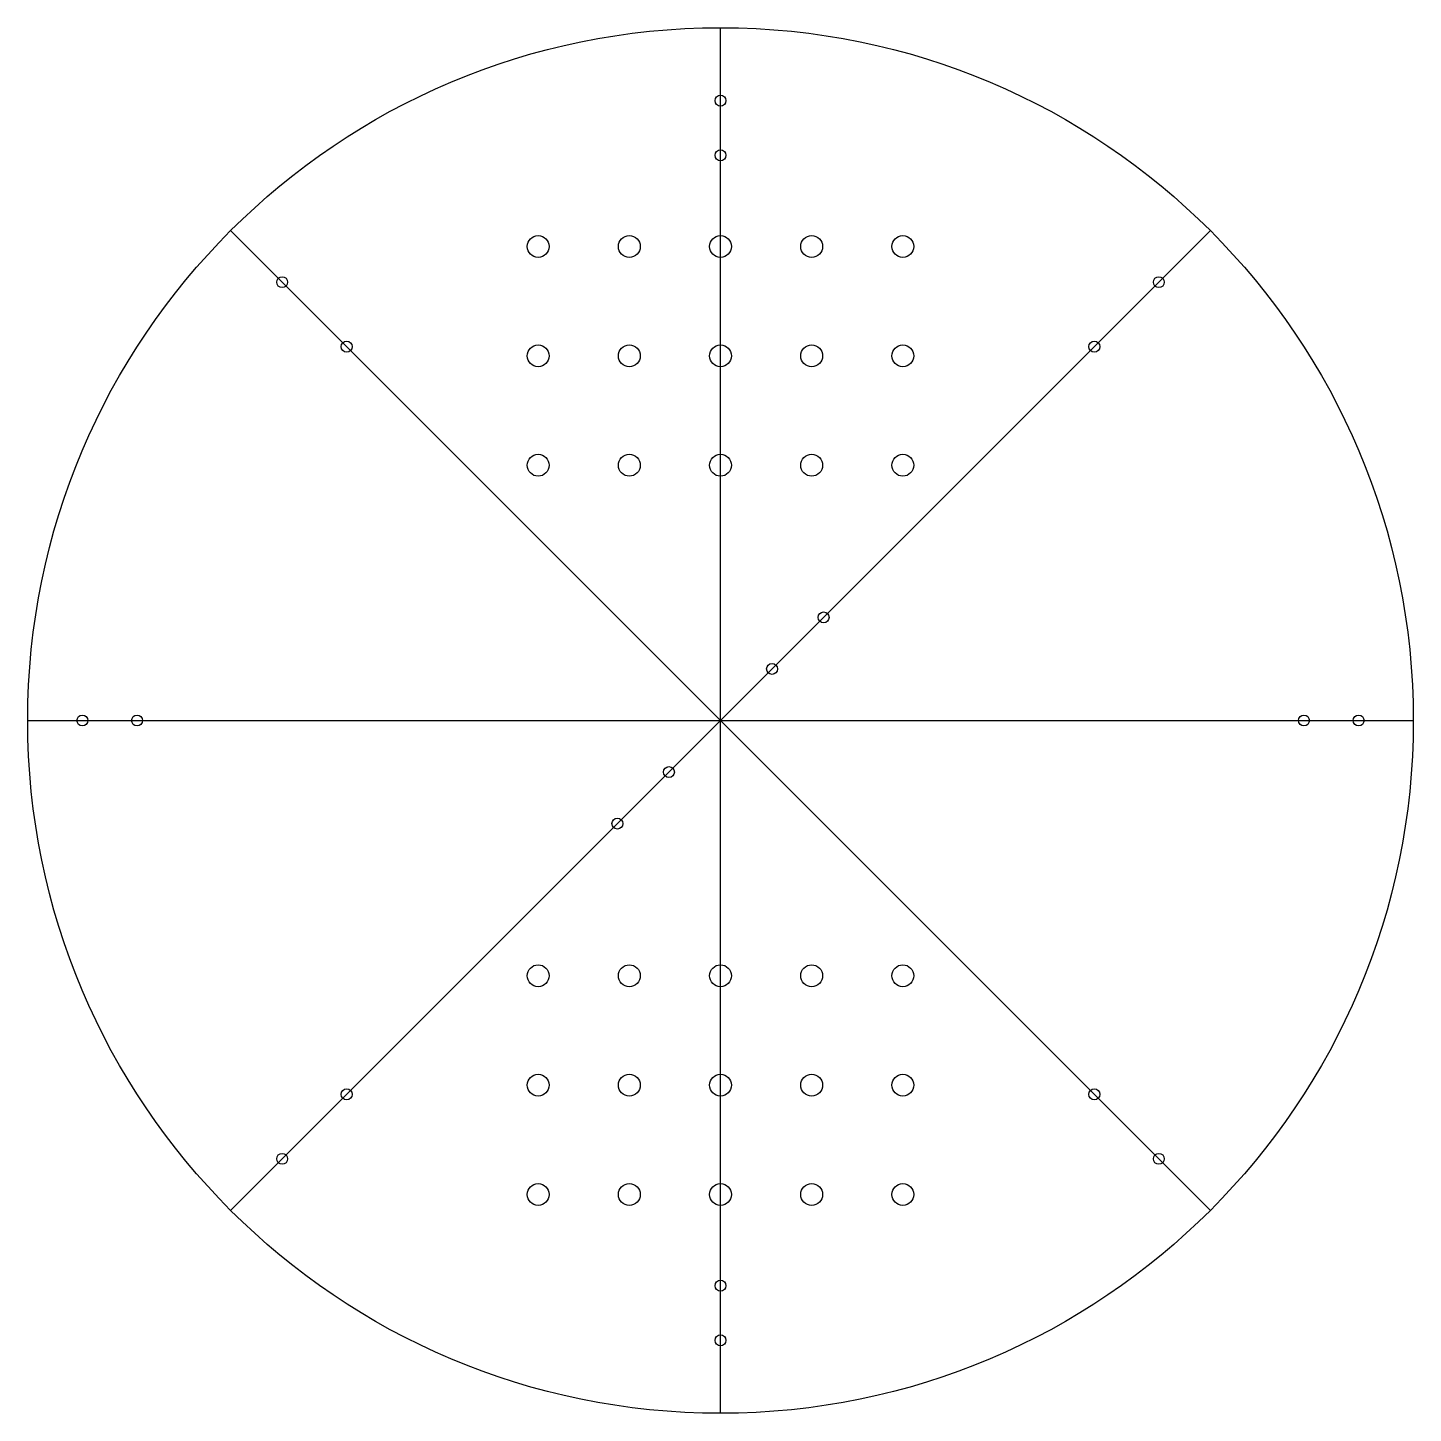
# Model space of a CAD drawing. Header units: millimetres. Extents: x -740 to -360, y -190 to 190.
import ezdxf

# ---------------------------------------------------------------- set-up
doc = ezdxf.new("R2010")
doc.units = ezdxf.units.MM
doc.layers.get('0').update_dxf_attribs({"linetype": 'CONTINUOUS'})

msp = doc.modelspace()

# ---------------------------------------------------------------- linework, layer by layer
for p, q in [((-550, -190), (-550, 190)), ((-684.35, -134.35), (-415.65, 134.35)), ((-684.35, 134.35), (-415.65, -134.35)), ((-740, 0), (-360, 0))]:
    msp.add_line(p, q)
for centre, radius in [((-550, 0), 190), ((-550, 170), 1.5), ((-550, 170), 1.5), ((-550, 155), 1.5), ((-600, 130), 3), ((-575, 130), 3), ((-550, 130), 3), ((-525, 130), 3), ((-500, 130), 3), ((-670.21, 120.21), 1.5), ((-429.79, 120.21), 1.5), ((-652.53, 102.53), 1.5), ((-600, 100), 3), ((-575, 100), 3), ((-550, 100), 3), ((-525, 100), 3), ((-500, 100), 3), ((-447.47, 102.53), 1.5), ((-600, 70), 3), ((-575, 70), 3), ((-550, 70), 3), ((-525, 70), 3), ((-500, 70), 3), ((-521.72, 28.28), 1.5), ((-535.86, 14.14), 1.5), ((-725, 0), 1.5), ((-710, 0), 1.5), ((-390, 0), 1.5), ((-375, 0), 1.5), ((-564.14, -14.14), 1.5), ((-578.28, -28.28), 1.5), ((-600, -70), 3), ((-575, -70), 3), ((-550, -70), 3), ((-525, -70), 3), ((-500, -70), 3), ((-600, -100), 3), ((-575, -100), 3), ((-550, -100), 3), ((-525, -100), 3), ((-500, -100), 3), ((-652.53, -102.53), 1.5), ((-447.47, -102.53), 1.5), ((-670.21, -120.21), 1.5), ((-429.79, -120.21), 1.5), ((-600, -130), 3), ((-575, -130), 3), ((-550, -130), 3), ((-525, -130), 3), ((-500, -130), 3), ((-550, -155), 1.5), ((-550, -170), 1.5)]:
    msp.add_circle(centre, radius)

doc.saveas('drawing.dxf')
